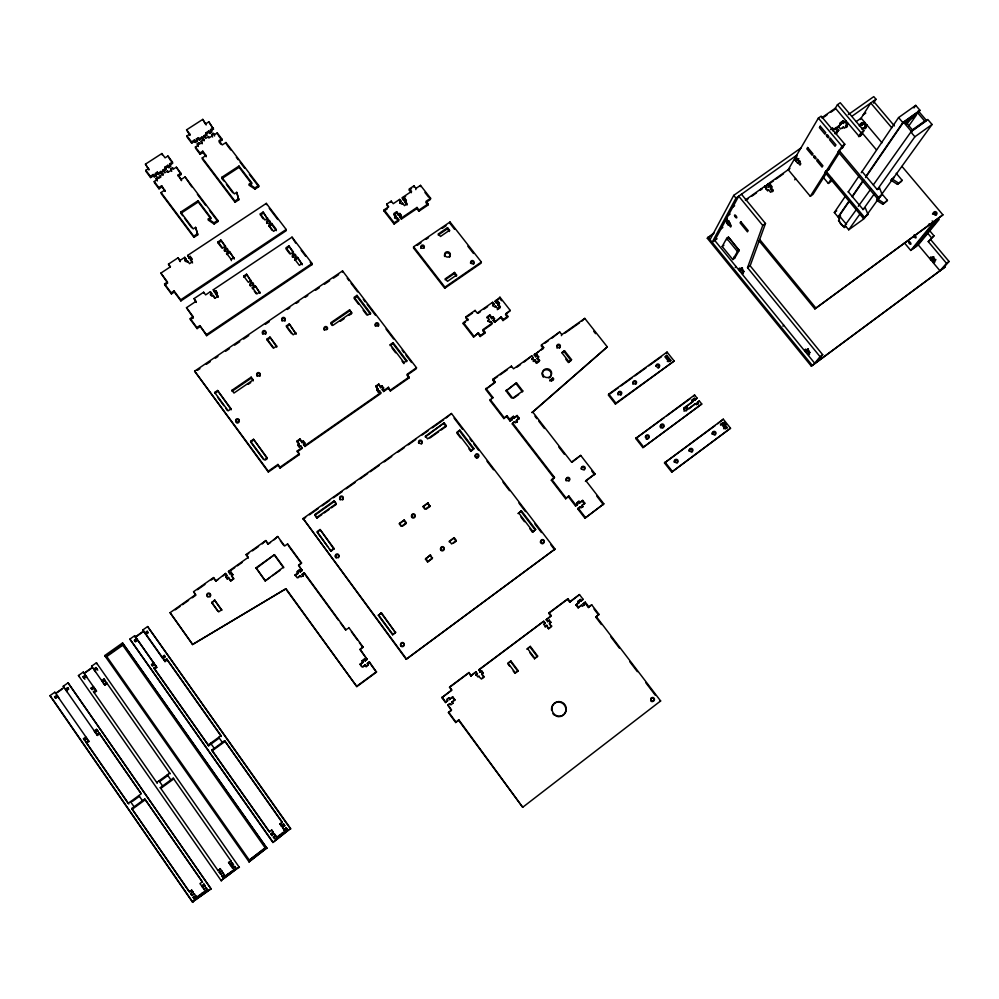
<?xml version="1.0" encoding="UTF-8"?>
<svg xmlns="http://www.w3.org/2000/svg" width="999" height="999" viewBox="0 0 999 999"><rect width="100%" height="100%" fill="white"/><g stroke="black" fill="none" stroke-linecap="round" stroke-linejoin="round"><path stroke-width="1.5" d="M199.962 326.673L197.09 328.609L196.903 327.56L199.788 325.624L206.618 335.664L312.05 264.61L312.05 263.474L292.02 237.15L213.262 289.785L214.748 292.657L215.984 291.833L215.834 290.734L214.585 291.558L214.748 292.657M321.778 514.66L316.958 518.081L314.885 514.485L334.19 500.811L336.288 503.621L316.97 517.32M334.016 549.213L320.067 529.52L317.158 531.593L331.106 551.298L334.053 548.501L320.067 529.52M342.482 272.053L342.532 270.929L194.618 371.153L268.331 472.04L277.997 465.284L277.947 464.435L268.256 471.203L268.331 472.04M331.418 507.829L336.238 504.408L334.19 500.811M349.063 315.309L351.561 313.611L349.588 309.865L330.869 322.665L332.904 325.349L351.623 312.537L349.588 309.865M351.561 313.611L351.623 312.537M370.542 313.149L370.442 314.21L356.893 296.453L356.968 295.367L354.17 297.277L367.744 315.072L370.542 313.149L356.968 295.367M398.688 214.273L399.875 213.461L398.551 215.472L398.688 214.273L396.665 211.676L393.931 213.511L395.954 216.121L394.755 216.92L396.241 218.818L397.427 218.019L398.776 219.755L398.638 220.954L394.081 224.026L384.016 211.051L384.128 209.84L388.698 206.768L386.688 204.171L391.246 201.111L393.256 203.696L399.637 199.413L400.974 201.136L399.65 203.147L400.974 201.136M386.688 204.171L387.899 207.118M391.121 202.322L391.246 201.111M348.726 628.121L345.854 629.657L304.22 572.739L302.272 574.138L303.197 576.061L302.272 574.138M376.71 390.522L377.934 389.672L375.974 385.989L378.796 384.028L380.744 387.712L382.08 385.901L380.856 386.75M394.081 224.026L394.205 222.839L384.128 209.84M394.755 216.92L394.63 218.107L395.954 216.121M398.551 215.472L396.541 212.874L396.665 211.676M377.934 389.672L375.974 385.989M380.744 387.712L378.796 384.028M397.29 219.218L397.427 218.019M399.488 200.624L399.637 199.413M378.334 391.571L378.221 392.52L379.558 390.721L378.334 391.571L376.823 389.573L378.047 388.723M401.373 219.106L401.511 217.907L416.983 207.442L416.82 208.654L401.373 219.106L400.025 217.37L401.348 215.372L399.875 213.461M403.559 200.512L404.882 198.501L403.559 200.512L402.36 197.565L411.438 191.458L409.428 188.873L413.961 185.826L415.971 188.411L415.809 189.635M402.31 204.246L402.447 203.034L401.273 203.833L399.787 201.923M400.025 217.37L401.348 215.372M379.558 390.721L380.819 393.494L304.932 446.478L303.559 444.63L304.795 442.882L303.284 440.846L302.048 442.594L303.284 440.846M383.641 391.521L383.753 390.572L388.449 387.3L388.324 388.249L383.641 391.521L382.267 389.71L383.604 387.899L382.08 385.901M407.043 204.995L405.032 202.41L406.368 200.399L404.882 198.501M405.032 202.41L406.368 200.399M382.267 389.71L383.604 387.899M411.438 191.458L411.288 192.682L409.278 190.11L409.428 188.873M390.272 344.593L390.147 345.617L392.932 343.681L393.069 342.657L390.272 344.593L404.008 362.6L403.858 363.586L402.035 361.188M413.798 187.063L413.961 185.826M342.532 270.929L416.483 367.719L407.167 374.238L409.078 377.922L390.397 390.971L388.449 387.3M420.329 186.601L420.504 185.364L415.971 188.411M413.636 246.778L413.474 247.927L444.73 288.249L481.081 263.174L481.356 262.038L450.025 221.99L413.636 246.778L444.93 287.163L444.73 288.249M420.504 185.364L430.594 198.252L426.061 201.311L428.084 203.896L427.897 205.12L418.843 211.239L419.006 210.04L416.983 207.442M430.594 198.252L430.407 199.475L425.886 202.535L427.897 205.12M361.526 666.57L360.177 664.085L363.124 661.925L362.2 660.651L364.36 659.065L365.197 660.876L364.36 659.065M393.069 342.657L406.805 360.651L406.655 361.638L392.932 343.681M366.109 666.67L365.272 664.859L366.109 666.67L368.269 665.084L367.432 663.274L369.393 661.837L376.448 672.165L356.83 686.613L286.001 588.711L192.545 644.517L286.001 588.711M365.197 660.876L367.145 659.44L360.015 649.687L363.037 646.977L348.788 627.522M360.102 664.622L363.037 662.462L362.2 660.651M447.527 227.685L438.449 233.866L438.249 235.04L447.315 228.858L447.527 227.685L449.562 230.282L449.35 231.456L447.315 228.858M416.483 367.719L416.321 368.706L407.005 375.212L409.078 377.922M367.145 659.44L360.102 649.125L363.037 646.977M367.332 663.811L369.393 661.837M450.025 221.99L449.812 223.177L454.545 229.246M381.393 612.712L378.359 615.446L381.393 612.712L395.517 632.654L392.607 634.79L379.258 616.658M140.946 793.268L99.7 733.778L97.415 735.414L96.666 734.515L98.951 732.879L141.221 793.843L128.172 803.371L85.926 742.22L88.224 740.584L89.011 741.445L86.713 743.094L85.926 742.22M454.533 272.44L445.404 278.721L445.192 279.832L454.308 273.551L454.533 272.44L456.58 275.075L456.356 276.186L454.308 273.551M400.724 526.011L399.463 523.376L404.245 519.955L406.356 522.777L401.586 526.211L399.463 523.376M202.647 882.267L144.78 798.975L131.718 808.516L189.173 891.67L191.908 890.296L189.61 892.007L131.718 808.516M399.325 524.138L404.245 519.955M425.487 436.126L425.312 437L444.218 422.852L446.316 425.599L427.584 438.886L425.487 436.126L444.218 422.852M478.109 333.841L480.182 336.513L480.457 335.489L478.384 332.804L473.538 337.038L463.199 323.676L463.436 322.64L468.019 319.443L465.959 316.77L475.099 310.414L477.172 313.074L492.669 302.285L494.043 304.046L492.582 305.944M465.959 316.77L465.709 317.832L467.769 320.492L468.019 319.443M392.607 634.79L395.666 632.067M424.5 508.928L423.276 506.281L428.022 502.872L429.945 506.468L426.386 509.015M423.089 507.055L428.022 502.872M474.837 311.476L475.099 310.414M451.461 413.499L303.097 518.531L406.168 659.29L555.032 549.063L451.461 413.499L446.166 418.007M106.406 682.479L107.118 683.553L104.858 685.164L104.133 684.09L106.406 682.479L170.167 773.85L169.668 773.089L156.718 782.542M473.538 337.038L478.384 332.804M231.056 861.038L228.783 862.736L231.056 861.038L173.227 778.184L160.277 787.649L218.119 870.703L220.404 869.005L218.119 870.703M492.382 303.359L492.669 302.285M480.182 336.513L484.752 333.316L485.027 332.28L482.954 329.608L492.095 323.214L490.709 321.441L489.522 322.265L487.999 320.317L489.185 319.48L487.112 316.82L489.86 314.91L491.933 317.57L491.645 318.619L489.572 315.959L489.86 314.91M489.185 319.48L487.724 321.366M460.551 437.899L456.805 433.004L459.84 430.132L473.876 448.514L470.829 451.373L468.956 448.926M425.462 559.103L430.419 554.932L432.355 558.478L427.584 561.95L425.462 559.103L430.419 554.932M498.251 309.091L500.062 307.817L498.002 305.17L499.475 303.271L497.952 301.323L496.478 303.221L495.104 301.461L499.937 297.215L510.302 310.489L505.444 314.722M490.422 322.49L490.709 321.441M495.279 307.068L495.566 305.994L497.639 308.654L497.34 309.715M496.478 303.221L497.952 301.323M491.645 318.619L493.106 316.745L494.63 318.693L493.156 320.579L494.542 322.352L501.211 316.845L503.284 319.505L502.984 320.554L500.911 317.894M492.095 323.214L491.808 324.263L482.679 330.644L484.752 333.316M499.937 297.215L499.637 298.301L501.523 300.711M498.002 305.17L499.475 303.271M427.584 561.95L432.555 557.779M494.542 322.352L501.211 316.845M406.168 659.29L555.032 549.063M485.901 388.361L492.894 397.452L492.607 398.389L485.614 389.323L495.129 381.83L493.031 379.121L511.413 366.109L513.511 368.818L531.805 355.869L533.216 357.667L531.668 359.503M502.984 320.554L507.529 317.382L507.829 316.321L505.756 313.661L510.302 310.489M470.829 451.373L473.876 448.514M495.129 381.83L494.83 382.792L492.744 380.082L493.031 379.121M492.894 397.452L489.835 400.349L503.871 418.569L506.955 415.684L510.477 420.254L510.152 421.153L506.63 416.595M449.463 541.108L449.238 541.845L454.208 537.674L456.343 540.509L451.598 543.956L449.463 541.108L454.208 537.674M511.101 367.095L511.413 366.109M516.471 382.804L506.031 390.934L516.471 382.804L522.789 390.959L522.452 391.908L516.133 383.766M503.871 418.569L506.955 415.684M166.733 658.865L167.233 660.014L165.01 661.6L164.498 660.464L166.733 658.865L221.041 735.626L208.267 744.942L208.629 745.791L219.043 738.199M531.805 355.869L524.15 362.038M510.152 421.153L512 419.842L511.401 417.744L513.436 416.296L514.023 418.394L513.436 416.296M536.5 363.324L536.85 362.337L534.752 359.64L534.403 360.639L536.5 363.324L539.223 361.388L537.125 358.703L538.673 356.868L537.137 354.882L535.589 356.73L534.19 354.932L543.656 347.49L541.545 344.805L559.69 331.968L561.788 334.653L561.388 335.676M281.543 826.435L283.679 824.175L281.543 826.435L279.982 823.8L282.23 822.115L224.6 740.659L214.323 748.351L210.564 743.256M512 419.842L511.401 417.744M534.752 359.64L533.216 361.476L534.403 360.639M535.589 356.73L537.137 354.882M568.394 496.753L575.574 506.068L575.998 505.294L568.818 495.954L565.621 498.776L551.323 480.207L554.095 478.184L512.262 423.901L514.435 421.678L515.359 422.864L517.382 421.416L516.471 420.217L519.243 418.244L517.12 415.497L514.36 417.482M541.545 344.805L541.183 345.816L543.281 348.501L541.008 350.1M537.125 358.703L538.673 356.868M809.727 352.435L807.479 354.37L814.722 363.274L820.054 356.668L747.527 267.695L762.749 225.449L765.484 223.489L741.458 194.243M514.435 421.678L512.262 423.901M514.023 418.394L517.12 415.497M747.527 267.695L750.149 265.809L765.484 223.489M517.382 421.416L517.057 422.315L516.471 420.217M543.281 348.501L543.656 347.49M539.223 361.388L539.585 360.402L537.487 357.704M516.146 421.128L519.243 418.244M559.69 331.968L552.047 338.124M607.292 346.89L532.092 412.55L607.292 346.89L584.777 318.381L561.788 334.653M552.759 377.922L549.825 380.706L552.759 377.922L553.608 378.996L551.523 381.181M562.287 352.959L564.497 350.674L571.528 359.64L569.305 361.925M584.777 318.381L581.93 321.141M571.528 359.64L568.394 362.562L565.771 359.203M521.366 510.714L518.231 513.523L521.366 510.714L535.676 529.458L532.517 532.255L529.845 528.746M448.876 697.739L449.587 699.5L448.876 697.739L446.74 699.337L447.689 700.624L445.517 702.547L441.883 697.627L451.823 689.897L449.637 686.95L468.993 672.514L470.904 675.961L468.993 672.514M441.883 697.627L451.585 690.384L449.637 686.95M445.517 702.547L447.689 700.624M551.323 480.207L554.482 477.36L512.587 423.002M193.169 897.452L195.891 896.053L193.169 897.452L194.256 899.025L200.886 894.192L207.342 889.222L206.244 887.649L203.946 889.372L206.244 887.649M554.095 478.184L554.482 477.36M192.407 901.997L211.064 888.798L192.407 901.997L49.95 695.666L54.795 692.232L55.707 693.269L64.111 687.324L63.237 686.263L68.069 682.854L211.064 888.798M458.616 720.329L522.702 807.279L458.853 719.879L455.694 722.514L448.414 712.624L451.323 710.439L447.927 705.044L449.862 703.583L450.811 704.869L452.959 703.271L452.01 701.985L454.92 699.799L452.734 696.852L449.825 699.025M532.517 532.255L535.676 529.458M449.587 699.5L452.734 696.852M449.862 703.583L447.689 705.506M452.959 703.271L452.01 701.985M448.414 712.624L451.56 709.977L447.927 705.044M608.791 394.081L608.329 395.017L615.409 404.058L674.15 361.014L667.045 352.085L608.791 394.081L615.896 403.121L615.409 404.058M451.773 702.459L454.92 699.799M585.402 481.418L595.029 473.876L580.706 455.407L572.24 462.1M565.621 498.776L568.818 495.954M470.904 675.961L475.986 671.852L477.447 673.801L475.911 675.262L477.447 673.801M811.325 366.171L944.992 267.07L811.325 366.171L707.304 238.249L714.248 232.605M481.905 678.683L483.828 677.247L481.655 674.313L483.191 672.864L481.58 670.716L480.057 672.165L478.883 669.692L543.756 621.253L545.204 623.176L543.593 624.7M710.027 239.673L733.716 195.392L801.198 147.802M222.877 877.597L236.126 868.293L234.765 866.308L232.48 868.019L235.04 866.745M480.057 672.165L481.58 670.716M797.077 154.982L735.963 198.127L712.137 242.27L717.095 238.749M231.356 872.851L239.123 867.007L221.054 880.544L231.244 872.976L230.657 871.752M727.222 219.405L725.449 220.667L714.747 240.422L739.447 270.779L742.494 268.169L739.447 270.779M478.771 676.473L481.231 678.895L484.115 676.735L481.93 673.801L483.191 672.864M729.969 223.651L728.196 224.912L726.61 222.964L728.671 221.179M728.196 224.912L730.257 223.127M455.694 722.514L458.853 719.879M578.521 502.01L578.958 501.223L579.457 503.221L578.521 502.01L576.485 503.496L577.422 504.707L575.574 506.068M577.422 504.707L576.923 502.722L578.958 501.223M722.177 246.491L726.71 238.324L728.471 237.075L739.248 250.274L734.565 258.316L732.816 259.565L722.177 246.491L723.913 245.242M726.96 239.797L728.471 237.075M595.029 473.876L585.839 480.594L603.846 503.846L584.927 518.206L577.734 508.866L580.007 506.73L580.943 507.942L582.979 506.456L582.042 505.244L584.827 503.196L582.667 500.399L579.882 502.435M729.195 237.949L738.998 250.699M579.457 503.221L582.667 500.399M580.007 506.73L577.734 508.866M666.483 353.084L667.045 352.085M582.042 505.244L582.542 507.23L582.979 506.456M666.82 355.332L666.258 356.318L670.242 361.313L670.804 360.327L666.82 355.332L664.872 356.743L668.843 361.738L670.804 360.327M760.838 189.048L760.114 190.322L762.337 188.749M584.827 503.196L584.378 503.983L582.217 501.186M764.572 187.175L765.296 185.889L766.757 187.675L766.033 188.948M769.854 186.239L773.263 190.397L772.514 191.683L770.316 189.011L772.215 186.913L770.591 184.965L768.706 187.063L767.232 185.29L767.969 184.003L789.972 168.444M667.357 361.563L667.919 360.577M768.706 187.063L770.591 184.965M767.644 190.909L768.381 189.623L770.579 192.295L773.263 190.397M732.816 259.565L737.487 251.536L739.248 250.274M796.44 157.405L794.655 158.666L788.211 169.693L810.301 196.303L812.961 194.405L826.835 172.527M842.344 148.089L844.792 144.231L821.178 116.134L818.368 118.107L795.441 157.33L798.913 160.514L800.811 163.786L800.012 165.122L797.776 162.437L799.575 161.164M584.927 518.206L603.846 503.846M800.124 161.114L797.439 163.012L795.803 161.039L798.825 158.566M735.252 267.545L735.913 266.433M697.464 402.16L698.401 403.334L697.789 404.258L696.852 403.084L699.25 400.861L701.76 404.021L642.894 447.602L635.726 438.461L694.58 394.992L697.09 398.151L694.705 400.387L693.768 399.213L694.38 398.276L695.316 399.45L694.705 400.387M834.277 110.002L837.449 104.708L840.246 102.747L863.848 130.707L860.476 135.926M739.897 270.042L738.973 268.906L739.46 268.094L740.384 269.218L741.058 268.107L743.194 270.729L742.944 273.788L742.02 272.652L743.756 271.416M794.779 179.832L795.554 178.546M805.306 351.71L808.428 349.126L805.306 351.71L741.57 273.401L742.02 272.652M831.742 129.608L832.629 128.159L833.641 129.37L832.754 130.819L836.438 127.397L838.785 130.195L835.102 133.616L838.785 130.195M509.515 666.071L507.692 663.636L510.889 660.951L518.194 670.704L515.934 672.664M843.056 120.804L842.157 122.265L843.168 123.476L844.068 122.015L843.056 120.804L839.984 122.977L840.996 124.176L837.312 127.61M642.894 447.602L701.76 404.021M821.665 117.82L835.376 108.179L845.928 120.704L843.168 123.476M842.457 128.421L843.356 126.973L844.367 128.184L847.439 126.011L846.415 124.8L848.276 123.489L858.878 136.064L862.587 133.429L876.435 149.838M847.439 126.011L846.528 127.46L845.516 126.261L846.415 124.8M848.276 123.489L845.516 126.261M274.238 833.603L271.978 835.289L274.238 833.603L275.687 835.676L273.426 837.362L274.525 838.91L287.325 829.32L286.238 827.771L284.078 830.019L286.238 827.771M290.559 828.471L272.902 842.457L290.559 828.471L147.615 626.56L142.882 629.907L145.542 634.09L147.777 632.504L147.203 631.268L144.967 632.854L145.542 634.09M848.201 191.671L863.011 209.39L865.284 207.755L867.956 214.435L863.386 218.344L824.962 172.328L829.47 168.381M842.669 147.565L838.036 151.623L877.522 198.701L882.229 194.668L879.482 187.824L877.147 189.51L861.925 171.378M810.301 196.303L841.982 146.216L844.792 144.231M860.276 119.493L870.728 102.997L891.782 127.81M828.471 169.955L839.897 151.948M873.563 103.109L876.011 99.263L873.763 96.628L848.301 114.585M543.756 621.253L478.596 670.217M550.874 622.265L549.637 623.176L551.436 626.66L549.25 623.776L550.874 622.265L549.263 620.142L547.652 621.665L546.191 619.742L550.911 616.221L548.726 613.349L549.125 612.737L567.932 598.701L570.117 601.56L569.692 602.197L567.519 599.325L567.932 598.701M861.25 123.926L862.125 122.565L863.086 123.689L862.212 125.062L861.25 123.926L859.352 125.275M860.301 126.411L861.175 125.05L860.214 123.913L862.125 122.565M856.18 121.628L861.138 118.119L864.809 122.465L862.212 125.062M530.344 646.39L527.135 649.088L530.344 646.39L537.649 656.093L534.415 658.778L537.649 656.093M546.191 619.742L551.298 615.609L549.125 612.737M822.789 176.798L828.333 183.441L831.692 178.234M858.541 136.588L861.051 132.692L863.848 130.707M865.209 126.224L864.335 127.572L865.296 128.709L866.17 127.348L865.209 126.224L866.945 124.987L881.992 142.795M866.071 126.349L866.945 124.987M693.356 400.886L685.626 407.018L692.744 401.81L693.356 400.886L692.419 399.712L694.38 398.276M693.98 395.929L694.58 394.992M547.652 621.665L549.263 620.142M692.744 401.81L691.82 400.636L692.419 399.712M546.803 625.299L545.192 626.81L546.803 625.299L548.601 628.783L546.416 625.898M698.401 403.334L696.44 404.77L695.504 403.596L688.96 408.853M698.638 401.785L699.25 400.861M664.485 462.937L723.301 419.18L730.531 428.246L671.703 472.115L664.485 462.937L715.222 425.549M840.446 215.309L838.061 217.008L834.327 212.512L845.616 195.841M848.213 191.983L859.502 175.312M861.238 172.74L898.576 117.57L915.746 105.37L919.992 110.327L918.218 112.887M838.061 217.008L849.437 200.424M852.06 196.591L863.436 179.995M866.058 176.174L902.809 122.565L919.992 110.327M580.819 601.373L580.307 599.5L580.819 601.373L583.129 599.35L579.482 594.567L569.692 602.197M839.123 216.059L849.687 200.662M852.322 196.815L863.773 180.132M865.534 177.572L903.383 122.402L918.768 111.438M913.985 107.929L915.746 105.37M906.742 124.488L910.014 119.743M910.564 118.956L911.65 117.395M577.41 606.93L575.948 605.019L578.758 602.921L577.809 601.673L580.307 599.5M908.728 126.074L916.158 115.372L905.094 123.252M923.576 122.627L924.687 121.066L917.806 112.999L905.631 122.477M575.948 605.019L579.195 602.285L578.246 601.048M578.758 602.921L579.195 602.285M671.703 472.115L730.531 428.246M856.73 209.103L844.954 225.299L848.713 229.807L864.16 218.656L932.055 124.475L927.796 119.493L910.626 131.756L914.884 136.763L877.322 189.573M858.266 206.343L871.016 188.774M873.351 184.852L911.188 131.593L926.585 120.592M581.393 605.157L578.134 607.879L581.393 605.157L582.267 606.306L584.328 604.77L583.379 603.521L585.252 602.122L588.898 606.905L588.436 607.529L584.802 602.747L585.252 602.122M848.713 229.807L860.339 213.461M863.024 209.69L874.649 193.344M584.328 604.77L583.878 605.394L583.379 603.521M878.508 189.186L879.482 187.824M782.941 326.173L783.678 325.137M863.386 218.344L867.956 214.435M882.229 194.668L878.496 197.352L876.548 200.262L882.841 204.296L887.424 200.374L881.493 193.319M890.971 180.22L894.28 177.173L890.971 180.22L897.439 184.353L901.148 181.668L902.147 180.307L896.215 173.277M723.301 419.18L717.707 423.726M723.114 422.477L720.516 424.812L723.114 422.477L727.172 427.56L726.51 428.446L722.464 423.376M882.841 204.296L887.424 200.374M897.439 184.353L902.147 180.307M601.41 624.537L595.741 617.095L599.013 614.385L591.708 604.807L588.436 607.529M723.613 428.721L724.275 427.834M758.978 240.709L814.859 308.903L942.919 214.86L901.972 166.421M595.741 617.095L599.013 614.385M805.818 351.036L804.882 349.887L805.456 349.151L806.393 350.312L807.18 349.3L809.352 351.985L808.566 352.984L809.515 354.133L808.94 354.87L807.991 353.708M817.319 361.351L822.689 354.732L750.149 265.809M928.433 224.787L929.157 223.901M910.751 250.437L931.455 225.05L939.235 219.368L918.293 244.917L910.751 250.437L904.457 242.919M913.261 248.601L934.053 223.152L932.179 220.941M915.783 246.765L936.637 221.254M942.919 214.86L814.859 308.903M935.239 260.289L935.888 259.54L932.729 262.138L939.984 270.779L946.515 263.336L928.233 241.583L933.99 235.839L929.107 230.045M928.233 241.583L933.99 235.839M930.556 259.553L933.715 256.955L930.556 259.553L917.569 244.068M942.482 268.918L949.05 261.476L930.756 239.723M726.723 219.056L725.786 220.242L727.484 219.168M796.727 157.155L794.992 158.142L796.777 156.381M660.052 701.423L660.626 700.948L596.216 616.495M522.702 807.279L660.626 700.948M510.889 660.951L508.016 663.099L515.322 672.864L518.194 670.704M194.256 899.025L202.972 893.131M205.344 891.358L207.705 889.572M226.711 875.336L223.189 877.984L221.778 876.023L224.375 874.712L221.778 876.023M229.071 873.576L234.94 869.18M276.973 837.699L282.767 833.353M285.09 831.618L287.412 829.882L286.313 828.346M265.235 847.764L249.288 860.114L265.334 848.089L122.265 644.505L106.256 655.831L106.718 656.58L122.69 645.279L122.265 644.505M266.808 848.001L249.051 861.812L266.808 848.001L122.552 642.956L104.708 655.594L105.282 656.518M588.898 606.905L591.708 604.807M471.166 675.449L475.986 671.852M570.117 601.56L579.482 594.567M545.204 623.176L543.98 624.1L545.579 626.223M205.17 885.926L202.497 887.274L205.17 885.926L204.096 884.352L201.798 886.076L199.95 883.615L202.26 881.892L144.78 798.975M272.115 835.838L271.029 834.29L273.139 832.055L271.691 829.994L269.43 831.68L211.825 749.999L214.123 748.313M280.095 824.375L282.33 822.701L224.6 740.659M577.809 601.673L579.87 600.137M479.045 675.961L477.797 676.897L476.186 674.737M581.256 600.749L583.129 599.35M190.622 893.768L192.932 892.045L190.622 893.768L191.708 895.341L194.443 893.955L191.708 895.341M204.096 884.352L201.798 886.076M219.243 872.377L221.84 871.078L219.243 872.377L220.654 874.337L222.927 872.639L220.654 874.337M232.218 862.661L230.232 864.809L232.218 862.661L233.304 864.222L231.306 866.37L233.591 864.659M271.029 834.29L273.139 832.055M284.078 830.019L282.53 827.397L284.777 825.723L283.679 824.175M549 628.196L551.835 626.073M548.601 628.783L550.486 627.372M582.929 604.145L584.802 602.747M275.687 835.676L273.426 837.362M449.413 687.449L468.731 673.026M548.726 613.349L567.519 599.325M356.905 686.113L376.561 671.64M807.479 354.37L810.077 352.46M820.054 356.668L822.689 354.732M946.515 263.336L949.05 261.476M727.172 427.56L725.212 429.008L721.166 423.926M362.113 661.188L364.26 659.615M575.998 505.294L577.859 503.933M365.284 660.339L367.245 658.903M365.272 664.859L362.325 667.02L360.177 664.085M363.224 666.832L365.184 665.396M366.208 666.133L368.369 664.547L367.432 663.274M806.393 350.312L808.129 349.026M695.316 399.45L697.09 398.151M695.504 403.596L688.373 408.816L686.213 406.094M132.368 801.435L139.46 796.253M159.615 781.555L167.82 775.561M635.726 438.461L664.235 417.657M666.708 415.846L690.259 398.651M132.355 809.153L145.367 799.65M269.58 832.242L212.175 750.836L224.9 741.533M691.82 400.636L693.768 399.213M453.733 542.957L456.106 541.233L453.983 538.399M580.706 455.407L571.515 462.087L532.442 411.625M615.896 403.121L674.15 361.014M879.757 197.327L877.484 198.963L883.79 202.997M609.59 394.106L618.431 387.724M620.966 385.901L632.342 377.697M634.877 375.874L646.253 367.669M648.776 365.846L661.425 356.73M834.327 212.512L836.7 210.814M430.132 505.681L425.387 509.09L423.276 506.281M402.622 526.098L406.206 523.526L404.096 520.704M298.177 577.759L300.112 575.686L297.178 577.784L295.067 574.912L298.014 572.814L297.103 571.565L299.25 570.029L300.187 571.952L302.135 570.554L298.626 565.084L301.561 562.986L287.6 543.918L284.665 546.003L277.71 536.5L267.994 544.155L270.442 542.42M302.285 574.825L304.22 572.739M914.884 136.763L932.055 124.475M303.184 575.387L301.024 576.935L300.112 575.686M83.466 738.686L85.764 737.037L86.563 737.911L84.278 739.56L83.466 738.686L85.327 741.071L84.278 739.56M96.503 729.345L94.218 730.981L94.98 731.892L97.265 730.257L98.302 731.768L96.503 729.345L97.265 730.257M740.384 269.218L742.12 267.982M84.528 740.197L86.813 738.548L87.612 739.435M97.415 735.414L95.267 732.504L97.552 730.856M741.57 273.401L744.18 271.528M153.784 662.899L154.333 664.023L152.098 665.621L151.536 664.497L153.784 662.899L137.75 640.172L135.514 641.77L134.465 640.297L136.713 638.698L134.628 635.751L129.882 639.11L272.902 842.457M164.286 655.406L164.798 656.568L162.562 658.154L162.05 657.005L164.286 655.406L165.335 656.892L163.099 658.491L165.01 661.6M553.608 378.996L551.048 380.819L550.212 379.732M828.333 183.441L830.968 181.556M208.629 745.791L154.533 669.08L156.768 667.482L156.231 666.37L154.833 664.385L152.585 665.983L151.536 664.497M154.533 669.08L153.983 667.969L156.231 666.37M924.687 121.066L912.362 129.87L905.481 121.791L917.806 112.999M511.088 418.656L513.111 417.207M299.25 570.029L297.128 572.24L298.039 573.488L295.105 575.586L295.067 574.912M510.477 420.254L512.325 418.931M300.162 571.266L302.123 569.867M331.144 550.574L334.053 548.501M91.046 688.174L93.319 686.55L94.081 687.612L91.821 689.223L91.046 688.174L92.083 689.672L94.368 688.049L95.13 689.098M103.971 678.995L101.698 680.606L102.422 681.68L104.695 680.069L103.971 678.995L105.732 681.568M211.838 602.834L214.673 600.074L211.838 602.834L217.919 611.313M103.471 683.166L102.735 682.105L105.007 680.481M459.84 430.132L457.043 432.117L471.078 450.512M320.042 530.269L317.145 532.33L327.622 546.553M93.481 691.67L95.754 690.047L96.516 691.096L94.243 692.707L93.481 691.67L157.268 783.266M824.962 172.328L828.608 169.743M522.789 390.959L512.662 398.164L506.343 389.985M513.611 398.201L518.656 394.605M214.673 600.074L221.628 609.765L218.644 611.9L211.676 602.197M265.147 580.943L283.554 567.095L274.488 554.67L256.006 567.794L265.147 580.943L270.067 577.434M272.527 575.686L279.907 570.417M768.381 189.623L767.22 190.447L765.609 188.486L766.757 187.675M175.187 609.865L180.045 606.418M182.48 604.695L188.561 600.387M192.208 597.814L195.854 595.229M195.167 594.268L193.581 591.683L213.524 577.572L215.759 581.131L218.232 579.383M223.189 575.874L225.537 573.438L215.759 581.131M230.02 573.938L231.181 572.34L230.02 573.938L228.646 572.015L234.802 567.644M237.275 565.909L242.208 562.412M274.101 539.822L277.71 536.5M303.109 519.293L305.644 517.494M309.44 514.81L318.306 508.528M322.103 505.844L329.695 500.462M333.491 497.777L342.357 491.496M346.154 488.811L355.02 482.542M360.077 478.958L367.682 473.576M370.204 471.778L379.071 465.509M384.14 461.925L391.733 456.543M398.064 452.06L404.395 447.577M408.191 444.892L415.784 439.51M422.115 435.027L428.446 430.544M432.242 427.859L443.631 419.792M859.44 126.274L861.175 125.05M863.086 123.689L864.809 122.465M54.583 696.865L56.881 695.242L57.767 696.266L55.482 697.889L54.583 696.865L55.619 698.376L57.917 696.74L58.804 697.764M67.595 687.649L65.31 689.273L66.171 690.309L68.456 688.698L67.595 687.649L68.644 689.148L66.346 690.771L94.98 731.892M83.054 676.698L85.34 675.087L86.126 676.186L83.854 677.784L83.054 676.698L84.89 679.283M95.979 667.557L93.706 669.155L94.468 670.267L96.728 668.668L95.979 667.557L97.765 670.154M533.216 357.667L532.03 358.504L533.566 360.477M227.297 579.058L228.446 577.472L227.297 579.058L225.774 576.947L226.923 575.362L225.537 573.438M225.774 576.947L226.923 575.362M136.713 638.698L137.313 639.909L135.077 641.495L134.465 640.297M84.103 678.196L86.376 676.585L87.163 677.672M95.504 671.753L94.743 670.654L97.015 669.043M162.562 658.154L146.591 635.551L146.016 634.328L148.252 632.742L147.203 631.268M726.61 222.964L729.27 221.079M334.153 501.598L314.872 515.259L316.958 518.081M228.584 578.146L230.657 581.031L233.629 578.921L231.556 576.048L232.705 574.45L231.181 572.34M707.304 238.249L713.623 233.766M861.638 128.883L863.373 127.66L864.26 128.709L866.17 127.348M721.091 228.696L722.851 227.447M324.188 512.962L329.008 509.54M429.895 437.999L438.623 431.805M441.108 430.032L446.103 426.498L444.006 423.751M536.85 362.337L539.585 360.402M230.657 581.031L233.504 578.246L231.418 575.362M859.19 136.626L861.662 134.865M256.094 568.493L274.488 554.67M564.497 350.674L561.775 352.61L568.806 361.576M830.569 129.608L832.629 128.159M840.109 123.714L842.157 122.265M851.822 116.346L876.011 99.263M833.641 129.37L836.438 127.397M840.996 124.176L838.211 126.149L840.559 128.946L843.356 126.973M844.068 122.015L845.928 120.704M794.242 160.265L796.028 159.003M795.803 161.039L798.488 159.141M732.829 207.043L734.627 205.769M863.173 114.91L865.783 113.062M745.316 200.025L765.296 185.889M745.803 200.437L748.189 198.751M751.772 196.229L756.53 192.857M767.232 185.29L773.488 180.869M775.986 179.096L783.478 173.801M248.364 558.041L246.191 554.47L265.846 540.571L267.919 543.431M492.744 380.082L497.639 376.623M500.087 374.887L507.43 369.692M544.805 343.256L548.426 340.696M197.515 589.697L204.97 584.415M211.201 580.007L213.686 578.246M246.291 555.182L248.739 553.446M252.422 550.849L258.554 546.503M262.238 543.906L265.846 540.571M728.321 215.359L730.107 214.098M221.441 881.018L78.446 675.511L83.254 672.102L84.053 673.201L92.395 667.295L91.621 666.183L96.416 662.787L239.435 867.532M137.313 639.909L135.24 636.975L143.469 631.143M57.093 692.669L61.901 689.273M84.216 673.476L92.57 667.557M135.702 637.025L143.269 631.668M192.545 644.517L170.092 612.687L195.667 594.58L193.581 591.683M228.646 572.015L228.509 571.328L248.264 557.342L246.191 554.47M485.614 389.323L493.681 383.604M516.845 367.207L520.504 364.623M534.19 354.932L538.736 351.71M565.022 333.104L579.52 322.852M823.288 117.532L827.022 114.91M830.756 112.288L833.241 110.539M277.997 465.284L280.057 468.081L299.325 454.62L297.24 450.974L302.048 447.614L300.674 445.766L299.425 446.628L297.914 444.592L299.163 443.731L297.103 440.946L299.975 438.936L302.035 441.72M304.932 446.478L304.932 445.604L380.931 392.545M297.265 451.835L302.06 448.489L302.048 447.614M491.933 317.57L493.106 316.745M280.057 468.081L280.007 467.232L299.3 453.758L297.24 450.974M390.522 390.022L409.24 376.948M493.156 320.579L494.343 319.742L492.819 317.794M480.457 335.489L485.027 332.28M503.284 319.505L507.829 316.321M467.994 316.246L472.564 313.062M404.008 362.6L406.805 360.651M265.347 460.027L267.282 458.691L253.521 439.273L250.624 441.283L250.724 442.157L263.474 459.465M463.199 323.676L465.484 322.09M478.096 313.299L480.482 311.651M484.053 309.153L487.624 306.668M495.104 301.461L498.501 299.088M494.043 304.046L492.869 304.87L494.38 306.818L495.566 305.994M299.438 447.502L297.927 445.467L299.176 444.605L297.115 441.833L300 439.822L299.975 438.936M375.874 386.95L378.683 384.99M497.639 308.654L500.362 306.755L498.289 304.096M303.559 444.63L304.795 442.882M486.838 317.869L489.572 315.959M250.724 442.157L253.621 440.147M456.58 275.075L447.452 281.356L445.404 278.721M444.93 287.163L481.356 262.038M231.081 408.828L228.184 410.814L214.66 392.47L217.57 390.484L231.081 408.828L231.206 409.752L217.57 390.484M231.943 390.297L251.174 377.147L253.209 379.882L233.966 393.044L231.943 390.297L232.068 391.258L251.273 378.122L251.174 377.147M349.525 310.939L330.844 323.713L332.192 325.499M248.177 384.353L250.737 382.605M340.347 321.278L344.081 318.718M417.232 245.367L420.991 242.807M425.999 239.398L428.509 237.687M442.295 228.296L446.053 225.737M276.673 346.066L273.813 348.014L267.07 338.998L269.93 337.063L276.673 346.066L276.723 347.09L269.93 337.063M296.016 332.879L293.169 334.815L286.426 325.836L289.26 323.913L296.029 333.916L289.26 323.913M449.562 230.282L440.484 236.476L438.449 233.866M217.707 391.446L214.822 393.419L214.66 392.47M356.893 296.453L354.108 298.364L358.616 304.283M273.039 347.902L267.145 340.022L269.992 338.087M289.298 324.962L286.463 326.885L286.426 325.836M419.006 210.04L428.084 203.896M197.365 370.404L199.937 368.668M206.356 364.31L210.215 361.7M215.347 358.216L217.919 356.481M225.624 351.261L229.47 348.639M234.615 345.167L239.748 341.683M243.594 339.073L248.739 335.589M265.434 324.275L269.28 321.666M287.262 309.478L289.835 307.729M296.253 303.384L298.826 301.648M305.244 297.29L307.804 295.554M315.509 290.322L319.368 287.712M324.5 284.24L329.645 280.756M333.491 278.147L338.636 274.663M206.618 335.664L206.456 334.628L312.05 263.474M396.541 212.874L393.806 214.723L395.816 217.307M394.205 222.839L398.776 219.755M255.269 286.825L252.447 288.736L252.347 287.625L255.182 285.726L259.94 293.044L255.182 285.726M297.502 258.466L294.705 260.339L294.68 259.203L297.49 257.317L302.185 264.61L297.49 257.317M409.278 190.11L411.538 188.586M259.865 291.945L257.03 293.856L252.347 287.625M302.173 263.474L299.363 265.359L294.68 259.203M384.016 211.051L387.437 208.741M402.222 198.789L405.619 196.503M215.834 290.734L217.295 292.695L216.059 293.519L218.044 296.191L215.185 298.114L213.199 295.429L211.95 296.266L210.489 294.305L211.726 293.469L210.402 291.696L205.632 294.88L203.646 292.207L194.081 298.589L196.254 302.36L194.081 298.589M246.628 275.324L243.793 277.21L243.694 276.099L246.528 274.201L251.286 281.518L246.528 274.201M288.811 245.904L286.014 247.777L290.672 253.921L293.481 252.048L288.811 245.904L293.506 253.197M218.044 296.191L218.194 297.29L216.196 294.618L217.445 293.793L215.984 291.833M288.848 247.065L286.051 248.938L289.772 253.846M197.09 328.609L190.434 319.63L190.247 318.569L193.132 316.633L186.488 307.68L196.079 301.273M190.434 319.63L193.319 317.707L193.132 316.633M251.186 280.394L248.351 282.305L243.694 276.099M286.189 229.483L286.226 230.669L180.881 300.924L180.682 299.837L286.189 229.483L266.321 203.384L187.637 255.419L189.136 258.341L190.372 257.517L190.185 256.368L188.948 257.193L189.136 258.341M229.558 252.61L226.723 254.495L226.598 253.334L229.433 251.448L234.191 258.766L229.433 251.448M268.893 225.225L271.691 223.364L276.336 229.47L273.539 231.343L268.893 225.225L271.74 230.082M268.956 226.423L271.753 224.563L271.691 223.364M174.063 290.909L174.276 292.008L171.403 293.918L171.179 292.819L174.063 290.909L180.682 299.837M231.356 260.652L231.231 259.503L234.066 257.617M186.089 259.078L186.289 260.227L185.052 261.051L184.852 259.902L186.089 259.078L184.778 257.317L180.007 260.464L180.22 261.613L178.034 257.817L168.481 264.123L170.017 267.033M190.185 256.368L191.633 258.316L190.397 259.128L192.37 261.788L189.523 263.674L187.537 261.026L186.301 261.85L184.852 259.902M221.84 247.989L218.157 243.069L218.007 241.908L220.841 240.022L225.462 246.179L225.599 247.34L220.841 240.022M263.174 213.249L260.377 215.11L260.289 213.898L263.099 212.05L267.794 219.33L263.099 212.05M192.557 262.924L190.584 260.277L191.82 259.465L191.633 258.316M218.157 243.069L220.979 241.196M171.403 293.918L164.823 285.027L164.585 283.916L167.47 282.005L160.876 273.114L170.454 266.783L168.481 264.123M164.823 285.027L166.733 283.753M225.462 246.179L222.627 248.052L218.007 241.908M267.72 218.132L264.922 219.992L260.289 213.898M197.54 233.666L197.715 234.852L193.931 237.35L193.744 236.176L197.54 233.666L195.629 227.347L193.257 228.896L180.682 212.125L198.064 200.737L210.652 217.457L210.801 218.656L208.454 220.205L214.136 224.026L217.894 221.541L217.757 220.342L185.065 176.935L181.294 179.383L181.506 180.644L178.047 175.075L180.881 173.239L176.336 167.195L173.514 169.031L172.54 167.745L170.654 168.956L171.716 171.353M214.136 224.026L213.986 222.827L217.757 220.342M202.76 151.186L202.922 152.472L200.125 154.296L199.95 152.997L202.76 151.186L206.006 155.469L202.26 157.904L202.435 159.178L235.052 202.273L238.786 199.812L236.738 192.332L234.403 193.868L221.828 177.273L238.998 166.046L251.573 182.58L251.673 183.828L249.338 185.352L255.007 189.136L258.729 186.688L258.641 185.439L225.949 142.52L222.228 144.93L218.981 140.659L221.778 138.849L217.233 132.879L214.435 134.69L214.585 136.001M249.338 185.352L249.25 184.103L251.573 182.58M235.052 202.273L234.94 201.049L238.674 198.576M255.007 189.136L254.92 187.887L258.641 185.439M208.454 220.205L208.292 219.006L210.652 217.457M182.68 215.734L180.894 213.336L198.239 201.973L198.064 200.737M223.764 180.894L221.965 178.534L239.111 167.32L238.998 166.046M161.863 186.988L159.028 188.836L158.791 187.587L161.626 185.739L165.097 191.321L161.626 185.739M178.259 176.336L181.081 174.5L180.881 173.239M193.931 237.35L161.314 193.781L161.089 192.532L164.872 190.072M202.023 137L202.185 138.312L199.4 140.122L199.226 138.811L202.023 137L203.971 139.56L201.174 141.371L202.01 142.482L199.962 143.806L199.113 142.695L197.24 143.906L198.389 146.491M200.125 154.296L195.592 148.302L195.417 147.003L198.214 145.192L197.24 143.906M153.197 174.5L153.446 175.762L150.612 177.597L150.362 176.336L153.197 174.5L154.233 176.811L156.306 175.836L155.22 173.439L157.305 172.103L158.379 174.488L161.201 172.652L160.976 171.391L158.142 173.214M172.44 162.038L172.665 163.312L169.842 165.147L169.618 163.861L172.44 162.038L167.919 156.019L165.085 157.842L161.863 153.546L145.442 164.148L148.926 169.73L145.442 164.148M164.76 167.27L165.597 168.394L162.762 170.217L162.999 171.491L165.822 169.668L164.76 167.27L167.869 165.26L168.931 167.657L170.804 166.433L169.618 163.861M157.305 172.103L157.542 173.364L155.457 174.713L156.306 175.836M164.985 168.544L168.082 166.533L167.869 165.26M168.706 166.371L170.592 165.16M156.356 179.645L156.119 178.384L158.004 177.16L158.841 178.284L160.926 176.935L160.09 175.812L162.912 173.976L160.976 171.391M170.654 168.956L171.491 170.08L168.381 172.103L167.545 170.979L164.71 172.815L162.762 170.217M159.028 188.836L154.495 182.78L154.246 181.518L157.08 179.683L156.119 178.384M221.778 138.849L221.915 140.16L219.131 141.97L220.742 144.106M191.708 143.182L191.533 141.87L194.33 140.06L194.505 141.371L191.708 143.182L187.188 137.213L187 135.901L189.798 134.091L186.576 129.833L202.785 119.38L206.181 124.962M206.019 123.626L208.816 121.828L213.486 129.096L210.702 130.906L211.676 132.18L209.815 133.379L208.816 130.956L205.744 132.942L206.756 135.365L203.958 137.163L203.796 135.852L208.978 132.268M150.612 177.597L146.091 171.553L145.829 170.292L148.676 168.456M210.702 130.906L210.552 129.583L213.336 127.772M194.505 141.371L195.292 142.407L197.34 141.446L196.328 139.023L198.389 137.7L199.226 138.811M196.503 140.335L198.551 139.011L198.389 137.7M209.815 133.379L209.665 132.055L211.526 130.857L210.552 129.583M214.435 134.69L213.474 133.416L211.601 134.615L212.45 135.727L209.378 137.712L208.529 136.601L205.744 138.411L203.796 135.852M153.983 175.549L156.056 174.563M195.292 142.407L195.117 141.109L197.165 140.135L196.328 139.023M200.225 896.153L199.563 895.079M228.796 874.737L228.072 873.7M279.658 835.064L280.382 836.101M891.957 178.846L898.438 182.979M249.25 184.103L254.92 187.887M208.292 219.006L213.986 222.827M49.95 695.666L51.086 696.927M918.243 110.827L926.123 120.067M903.059 121.641L911.925 132.068M898.576 117.57L902.809 122.565M873.376 101.124L894.417 125.924M95.267 732.504L96.029 733.403M933.628 212.725L935.501 214.947M837.449 104.708L861.051 132.692M927.534 233.054L931.443 237.7M835.551 128.846L837.899 131.643M835.988 132.168L837.012 133.379M818.368 118.107L841.982 146.216M931.193 258.803L930.256 257.68L930.956 256.855L931.905 257.979L932.866 256.855L935.039 259.453L934.077 260.577L935.027 261.701L934.315 262.512L933.378 261.401M838.935 150.212L878.496 197.352M825.811 170.979L864.297 217.07M98.951 732.879L99.7 733.778M794.655 158.666L796.141 160.464M839.085 215.522L846.54 224.488M838.461 220.617L844.317 227.647M767.969 184.003L769.442 185.777M66.346 690.771L67.208 691.808M762.749 225.449L738.711 196.191L726.098 219.455L729.432 222.652L731.318 225.836L730.656 227.048L728.483 224.388M733.716 195.392L735.963 198.127M759.702 239.498L815.671 307.804M725.449 220.667L726.885 222.44M726.71 238.324L737.487 251.536M734.09 257.03L734.802 257.904M707.916 237.088L812.112 365.197M724.462 422.34L726.261 424.612M593.718 331.293L595.591 333.666M665.059 462.1L672.277 471.291M636.251 437.587L643.418 446.74M564.098 351.673L571.116 360.627M467.819 246.204L473.501 253.484M424.912 192.457L428.571 197.14M497.664 302.397L499.175 304.345M495.392 300.387L496.778 302.148M506.143 315.609L507.529 317.382M536.775 355.881L538.311 357.854M534.54 353.933L535.951 355.731M552.372 378.883L553.221 379.97M416.82 208.654L418.843 211.239M404.745 199.725L406.218 201.611M402.36 197.565L403.708 199.288M405.182 201.186L407.192 203.784L404.47 205.619L402.447 203.034M493.444 319.53L494.83 321.303M399.737 214.673L401.211 216.571M400.162 216.171L401.511 217.907M591.72 471.016L594.58 474.7M463.436 322.64L473.801 336.014M534.94 416.233L536.85 418.693M538.748 421.141L544.455 428.521M558.728 446.953L564.435 454.333M596.74 496.078L603.371 504.632M506.943 392.108L511.438 397.939M516.795 416.408L518.906 419.143M578.159 508.091L585.377 517.445M490.122 399.413L504.17 417.657M551.71 479.383L566.033 497.989M347.215 278.246L349.113 280.719M350.999 283.204L357.63 291.883M363.311 299.313L365.197 301.785M367.095 304.27L375.612 315.422M386.026 329.058L393.606 338.973M402.122 350.125L404.008 352.597M405.906 355.082L411.588 362.512M454.058 418.106L462.512 429.183M470.029 439.023L471.915 441.483M473.788 443.956L478.496 450.099M486.95 461.176L493.531 469.792M502.934 482.092L509.515 490.709M518.906 503.021L525.486 511.625M534.89 523.938L541.47 532.554M550.874 544.855L554.632 549.775M459.602 431.019L473.613 449.375M521.028 511.476L535.314 530.207M593.98 609.015L598.538 614.997M518.568 512.749L532.879 531.518M363.137 310.202L366.745 314.947M391.97 348.014L395.629 352.797M520.904 517.032L524.475 521.715M610.876 636.937L619.38 648.101M629.782 661.738L637.35 671.665M645.866 682.829L655.319 695.229M227.01 145.042L230.744 149.937M236.338 157.293L238.212 159.74M240.072 162.188L244.743 168.319M249.4 174.438L258.729 186.688M576.386 604.395L578.571 607.267M213.486 129.096L208.816 121.828M218.282 135.389L221.915 140.16M239.111 167.32L251.673 183.828M205.382 123.901L202.785 119.38M269.231 208.329L277.722 219.493M295.679 243.107L292.02 237.15M301.136 250.274L305.682 256.243M310.227 262.225L312.05 264.61M208.816 130.956L209.665 132.055M212.6 137.038L211.601 134.615M205.744 132.942L206.756 135.365M271.753 224.563L276.386 230.657M202.185 138.312L203.484 140.022M261.301 216.321L263.149 218.756M388.324 388.249L390.397 390.971M198.551 139.011L199.4 140.122M381.968 386.863L383.479 388.861M194.33 140.06L195.117 141.109M382.38 388.761L383.753 390.572M202.922 152.472L206.169 156.756L206.006 155.469M226.448 184.453L232.73 192.732M187 135.901L191.533 141.87M195.417 147.003L199.95 152.997M202.26 157.904L234.94 201.049M548.876 620.754L550.474 622.864M546.59 619.143L548.039 621.066M160.277 787.649L160.814 788.361L173.714 778.933L173.227 778.184M191.783 186.863L185.065 176.935M197.39 194.293L205.782 205.444M209.503 210.402L217.894 221.541M170.854 160.914L167.919 156.019M181.081 174.5L176.336 167.195M427.834 503.658L429.945 506.468M178.047 175.075L181.294 179.383M198.239 201.973L210.801 218.656M529.982 646.952L537.275 656.643M168.082 166.533L168.931 167.657M287.3 328.009L291.521 333.616M527.484 648.526L534.79 658.241M529.87 652.722L533.516 657.567M226.598 253.334L231.231 259.503M254.308 291.221L256.181 293.706M161.201 172.652L163.149 175.237L162.912 173.976M157.542 173.364L158.379 174.488M153.446 175.762L154.233 176.811M184.478 218.119L191.646 227.697M145.829 170.292L150.362 176.336M154.246 181.518L158.791 187.587M161.089 192.532L193.744 236.176M510.564 661.488L517.844 671.228M430.219 555.644L432.355 558.478M513.161 670.941L514.985 673.376M425.649 558.404L427.772 561.251M190.372 257.517L191.82 259.465M187.637 255.419L188.948 257.193M213.262 289.785L214.585 291.558M214.673 298.314L213.199 295.429M78.446 675.511L79.445 676.847M178.034 257.817L180.007 260.464M481.306 671.228L482.904 673.376M478.883 669.692L480.332 671.64M475.711 672.364L477.172 674.325M303.296 441.72L304.807 443.756M303.546 443.756L304.932 445.604M300 439.822L302.048 442.594M251.273 378.122L253.296 380.856M199.788 325.624L206.456 334.628M167.695 283.117L160.876 273.114M174.276 292.008L180.881 300.924M193.319 317.707L186.488 307.68M164.585 283.916L171.179 292.819M190.247 318.569L196.903 327.56M452.497 697.327L454.682 700.287M277.947 464.435L280.007 467.232M253.521 439.273L267.208 457.829L264.298 459.852L250.624 441.283M381.268 613.324L395.517 632.654M442.107 697.152L445.741 702.072M378.471 614.835L392.744 634.203M217.52 397.09L223.813 405.631M225.612 408.079L227.41 410.527M329.358 548.926L331.106 551.298M448.638 712.162L455.944 722.077M194.618 371.153L268.256 471.203M303.097 518.531L406.331 658.753M288.511 545.841L300.699 562.499M351.398 631.755L357.617 640.259M359.39 642.682L362.949 647.539M280.369 540.796L283.841 545.541M299.513 566.97L302.135 570.554M304.233 573.426L338.574 620.367M340.372 622.839L345.804 630.244M369.293 662.374L376.448 672.165M299.275 570.704L300.187 571.952M265.909 541.308L267.994 544.155M274.55 555.382L283.604 567.794L283.554 567.095M286.051 589.36L356.83 686.613M256.006 567.794L265.072 580.282M231.306 573.026L232.842 575.137L232.705 574.45M228.509 571.328L229.895 573.251M228.446 577.472L230.532 580.357M225.674 574.113L227.06 576.036M225.624 576.273L227.16 578.384M213.524 577.572L215.597 580.469M214.835 600.711L221.778 610.389L221.628 609.765M170.092 612.687L192.345 643.955M290.647 829.17L147.615 626.56M167.233 660.014L221.353 736.5L221.041 735.626M283.778 824.749L284.777 825.723M142.882 629.907L144.967 632.854M146.016 634.328L162.05 657.005M163.099 658.491L164.498 660.464M218.744 737.299L222.302 742.344M279.982 823.8L281.431 825.861M282.53 827.397L283.978 829.457M282.205 833.154L282.929 834.19M154.333 664.023L137.75 640.172M156.768 667.482L154.833 664.385M273.276 832.617L271.691 829.994M274.363 834.153L275.811 836.213M153.983 667.969L208.267 744.942M270.891 833.753L271.978 835.289M129.882 639.11L272.739 841.82M266.933 848.401L122.552 642.956M106.256 655.831L249.288 860.114M104.708 655.594L249.051 861.812M91.621 666.183L94.468 670.267M94.743 670.654L102.422 681.68M102.735 682.105L104.858 685.164M167.345 774.787L170.904 779.894M228.484 862.287L230.232 864.809M231.031 865.933L232.755 868.443M83.254 672.102L86.126 676.186M86.376 676.585L94.081 687.612M94.368 688.049L96.516 691.096M159.053 780.843L162.612 785.951M220.067 868.581L221.84 871.078M222.615 872.227L224.375 874.712M68.069 682.854L210.627 888.361M203.709 883.99L204.795 885.564M63.237 686.263L66.171 690.309M202.497 887.274L204.333 889.722M138.873 795.554L142.432 800.686M202.11 893.143L202.834 894.192M54.795 692.232L57.767 696.266M57.917 696.74L86.563 737.911M86.813 738.548L89.011 741.445M130.519 801.648L134.078 806.792M191.483 889.947L193.356 892.382M194.018 893.618L195.891 896.053M86.713 743.094L128.821 804.02M191.059 894.105L192.145 895.678M193.594 897.764L194.68 899.337M51.973 698.214L192.932 902.372M96.416 662.787L97.34 664.185M134.628 635.751L135.24 636.975M211.825 749.999L212.175 750.836M238.786 199.812L236.738 192.332M197.715 234.852L195.629 227.347M157.08 179.683L157.33 180.944M158.004 177.16L158.242 178.421M233.504 578.246L233.629 578.921M160.09 175.812L160.315 177.073M165.597 168.394L165.822 169.668M161.863 153.546L162.088 154.845M167.545 170.979L167.77 172.24M184.778 257.317L184.977 258.466M172.54 167.745L172.752 169.018M187.537 261.026L187.737 262.163M180.682 212.125L180.894 213.336M190.397 259.128L190.584 260.277M203.646 292.207L203.808 293.306M210.489 294.305L210.652 295.404L211.888 294.568L211.726 293.469M186.576 129.833L189.985 135.402L189.798 134.091M210.402 291.696L210.564 292.794M216.059 293.519L216.196 294.618M197.165 140.135L197.34 141.446M199.113 142.695L199.288 144.006M201.174 141.371L202.173 143.794L202.01 142.482M203.971 139.56L204.133 140.871M208.529 136.601L208.691 137.912M211.526 130.857L211.676 132.18M213.474 133.416L213.624 134.728M217.233 132.879L217.37 134.203M221.828 177.273L221.965 178.534M225.949 142.52L226.086 143.819M267.07 338.998L267.145 340.022M266.321 203.384L266.396 204.608M287.6 543.918L287.637 544.642M298.014 572.814L298.039 573.488M298.626 565.084L298.639 565.784L301.561 562.986M297.103 440.946L297.115 441.833M299.163 443.731L299.176 444.605M299.3 453.758L299.325 454.62M300.674 445.766L300.687 446.64M266.77 223.439A1.711 1.598 -0.9 0 1 268.219 221.278A1.711 1.598 -0.9 0 1 270.067 223.139M224.438 251.061A1.723 1.623 -4 0 1 226.236 249.3A1.723 1.623 -4 0 1 227.859 251.174M292.495 257.33A1.723 1.623 0.2 0 1 294.168 255.145A1.723 1.623 0.2 0 1 295.667 257.442M250.449 286.076A1.736 1.636 -3.3 0 1 250.237 285.689M250.137 285.277A1.736 1.636 -3.3 0 1 251.935 283.491A1.736 1.636 -3.3 0 1 253.571 285.389M683.84 408.316A1.748 1.648 31.4 0 1 686.251 408.703A1.748 1.648 31.4 0 1 685.988 411.039M684.29 411.201A1.748 1.648 31.4 0 1 683.903 410.976M660.252 427.16A1.748 1.661 31.3 0 1 661.138 424.987A1.748 1.661 31.3 0 1 663.411 425.961A1.748 1.661 31.3 0 1 662.512 428.134M661.201 428.096A1.748 1.661 31.3 0 1 660.801 427.872M645.267 437.15A1.748 1.661 31.3 0 1 647.027 435.739A1.748 1.661 31.3 0 1 648.701 437.387A1.748 1.661 31.3 0 1 647.227 439.098M646.778 439.085A1.748 1.661 31.3 0 1 645.953 438.723M711.937 434.09A1.748 1.648 34.1 0 1 714.035 432.305A1.748 1.648 34.1 0 1 715.022 434.977M688.873 451.098A1.761 1.661 34.2 0 1 690.996 449.313A1.761 1.661 34.2 0 1 691.97 451.998M674.05 462.038A1.761 1.673 34.3 0 1 676.173 460.239A1.761 1.673 34.3 0 1 677.147 462.937M658.778 367.694A1.723 1.623 27.8 0 1 658.079 368.194M655.819 365.971A1.723 1.623 27.8 0 1 658.029 365.147A1.723 1.623 27.8 0 1 658.99 367.332M633.004 384.265A1.736 1.636 27.4 0 1 632.779 383.891M632.979 382.242A1.736 1.636 27.4 0 1 635.938 383.978M618.181 394.98A1.736 1.648 27.1 0 1 617.832 394.168M617.931 393.319A1.736 1.648 27.1 0 1 620.367 392.582A1.736 1.648 27.1 0 1 620.903 395.055M444.642 256.493A2.847 2.672 10.8 0 1 447.689 252.909A2.847 2.672 10.8 0 1 449.513 257.255M470.442 263.037A1.711 1.611 12.6 0 1 472.789 261.825A1.711 1.611 12.6 0 1 473.476 264.323M420.866 248.376A1.711 1.598 9.1 0 1 422.252 246.216A1.711 1.598 9.1 0 1 424.125 248.077M375.262 325.999A1.723 1.648 5.7 0 1 376.91 323.776A1.723 1.648 5.7 0 1 378.446 326.099M239.298 421.59A1.773 1.698 -9.7 0 1 239.161 422.015M238.162 422.914A1.773 1.698 -9.7 0 1 236.413 422.639M235.889 421.928A1.773 1.698 -9.7 0 1 236.95 419.73A1.773 1.698 -9.7 0 1 239.211 420.716M324.35 330.194A1.736 1.648 1.3 0 1 324.138 329.807M324.051 328.958A1.736 1.648 1.3 0 1 327.485 329.058M260.24 375.499A1.761 1.673 -5.7 0 1 259.852 376.298M257.068 376.211A1.761 1.673 -5.7 0 1 257.892 373.663A1.761 1.673 -5.7 0 1 260.252 375.062M262.774 334.19A1.748 1.661 -3.7 0 1 263.074 331.968A1.748 1.661 -3.7 0 1 265.422 332.03A1.748 1.661 -3.7 0 1 265.534 334.265M285.227 320.379A1.736 1.648 -1.9 0 1 284.852 321.154M282.093 321.079A1.736 1.648 -1.9 0 1 282.904 318.569A1.736 1.648 -1.9 0 1 285.239 319.955M551.523 710.177A7.38 7.18 60.5 0 1 558.99 702.047A7.38 7.18 60.5 0 1 565.759 711.088A7.38 7.18 60.5 0 1 555.956 716.083M554.308 715.084A7.38 7.18 60.5 0 1 552.971 713.711M650.998 698.313A1.848 1.773 56.1 0 1 653.521 698.701A1.848 1.773 56.1 0 1 653.234 701.248A1.848 1.773 56.1 0 1 650.711 700.861M207.655 596.89A1.836 1.786 -29.5 0 1 208.217 593.831A1.836 1.786 -29.5 0 1 210.614 595.766M210.215 596.628A1.836 1.786 -29.5 0 1 209.865 596.94M400.836 645.953A1.811 1.811 0 0 1 401.935 643.106A1.811 1.811 0 0 1 404.046 645.304A1.811 1.811 0 0 1 401.161 646.291M336.376 558.041A1.798 1.761 -7.4 0 1 335.627 555.444A1.798 1.761 -7.4 0 1 338.361 555.157A1.798 1.761 -7.4 0 1 338.162 557.854M339.785 499.2A1.773 1.736 -1.8 0 1 340.671 497.015A1.773 1.736 -1.8 0 1 342.969 497.677A1.773 1.736 -1.8 0 1 342.482 499.975M340.322 499.925A1.773 1.736 -1.8 0 1 339.997 499.6M418.506 442.882A1.761 1.698 11 0 1 420.954 441.158A1.761 1.698 11 0 1 421.291 444.093M478.171 457.442A1.761 1.698 18.7 0 1 476.998 458.054M476.548 458.042A1.761 1.698 18.7 0 1 476.111 457.917M475.162 456.968A1.761 1.698 18.7 0 1 476.798 454.657A1.761 1.698 18.7 0 1 478.396 457.055M540.771 543.069A1.786 1.736 33.6 0 1 541.483 540.409A1.786 1.736 33.6 0 1 543.918 541.858A1.786 1.736 33.6 0 1 541.933 543.768M440.809 550.149A1.786 1.748 20.5 0 1 441.87 547.39A1.786 1.748 20.5 0 1 443.968 549.537A1.786 1.748 20.5 0 1 441.133 550.486M411.588 516.933A1.773 1.736 11.9 0 1 412.587 514.685A1.773 1.736 11.9 0 1 414.885 515.684A1.773 1.736 11.9 0 1 413.886 517.932M412.974 518.031A1.773 1.736 11.9 0 1 412.125 517.657M581.106 468.993A1.761 1.698 29.6 0 1 583.266 467.17A1.761 1.698 29.6 0 1 584.228 469.892M566.271 480.894A1.761 1.698 29.4 0 1 565.921 480.057M565.909 479.607A1.761 1.698 29.4 0 1 568.306 478.309A1.761 1.698 29.4 0 1 569.043 480.956M556.893 345.879A1.723 1.636 20.9 0 1 559.465 345.791A1.723 1.636 20.9 0 1 559.303 348.264M557.217 348.201A1.723 1.636 20.9 0 1 556.893 347.889M548.963 378.059A4.633 4.408 21.2 0 0 550.674 372.053A4.633 4.408 21.2 0 0 544.405 370.204L543.444 370.879A4.633 4.408 21.2 0 0 542.232 375.112M543.419 377.147A4.633 4.408 21.2 0 1 542.694 376.198M914.46 235.19A1.711 0.737 52.5 0 1 916.083 237.362A1.711 0.737 52.5 0 1 914.734 237.425A1.711 0.737 52.5 0 1 913.798 235.215M838.835 218.906A7.068 6.419 29.1 0 1 839.672 217.457M932.542 214.223A1.761 1.586 31.2 0 1 934.602 212.937A1.761 1.586 31.2 0 1 935.888 215.185M845.616 226.923A7.08 6.431 29.1 0 1 839.922 222.715A7.08 6.431 29.1 0 1 840.521 216.221M805.831 351.748A1.736 1.598 33 0 1 808.291 354.108M739.784 271.253A1.698 1.573 27.4 0 1 742.806 272.115M742.719 272.927A1.698 1.573 27.4 0 1 742.507 273.289M930.569 260.027A1.698 1.536 32.7 0 1 933.041 259.952A1.698 1.536 32.7 0 1 933.029 262.337M808.99 351.124A1.736 1.598 33 0 1 808.129 353.696A1.736 1.598 33 0 1 806.018 351.673A1.736 1.598 33 0 1 808.666 350.811M742.881 272.465A1.711 1.573 27.4 0 1 740.184 271.453A1.711 1.573 27.4 0 1 742.132 269.605A1.711 1.573 27.4 0 1 743.181 272.178M764.934 186.538L767.657 184.515L764.934 186.538M740.783 221.641L740.097 222.877L747.452 231.855L748.164 230.632L740.783 221.641M807.654 147.49L806.83 148.876L812.15 155.245L812.986 153.871L807.654 147.49M820.266 126.199L819.405 127.647L824.874 134.166L825.748 132.717L820.266 126.199M817.557 159.353L816.72 160.714L822.052 167.108L822.901 165.759L817.557 159.353M830.444 138.324L829.57 139.76L835.052 146.291L835.938 144.867L830.444 138.324M584.652 466.97L584.328 466.645A1.761 1.698 29.6 0 0 581.555 467.569A1.761 1.698 29.6 0 0 583.653 469.667A1.761 1.698 29.6 0 0 584.652 466.97M267.208 222.914A1.723 1.611 -0.8 0 0 270.005 221.94A1.723 1.611 -0.8 0 0 267.707 220.18A1.723 1.611 -0.8 0 0 267.208 222.914M224.912 251.011A1.736 1.623 -4 0 0 227.735 250.025A1.736 1.623 -4 0 0 225.437 248.239A1.736 1.623 -4 0 0 224.912 251.011M292.982 256.868A1.723 1.623 0.2 0 0 295.779 255.881A1.723 1.623 0.2 0 0 293.481 254.108A1.723 1.623 0.2 0 0 292.982 256.868M250.662 285.277A1.736 1.636 -3.2 0 0 253.484 284.278A1.736 1.636 -3.2 0 0 251.174 282.48A1.736 1.636 -3.2 0 0 250.662 285.277M826.523 135.752A1.848 0.787 54.4 0 0 828.683 137.775A1.848 0.787 54.4 0 0 827.784 135.177A1.848 0.787 54.4 0 0 826.523 135.752M813.748 156.818A1.811 0.749 54.3 0 0 815.846 158.804A1.811 0.749 54.3 0 0 814.959 156.281A1.811 0.749 54.3 0 0 813.748 156.818M845.504 122.353A1.848 0.799 54.4 0 0 847.664 124.363A1.848 0.799 54.4 0 0 846.79 121.766A1.848 0.799 54.4 0 0 845.504 122.353M683.94 409.353A1.748 1.648 31.4 0 0 686.9 409.815A1.748 1.648 31.4 0 0 685.689 407.105A1.748 1.648 31.4 0 0 683.94 409.353M660.801 426.273A1.748 1.661 31.3 0 0 663.773 426.735A1.748 1.661 31.3 0 0 662.574 424.013A1.748 1.661 31.3 0 0 660.801 426.273M645.928 437.15A1.748 1.661 31.3 0 0 648.9 437.612A1.748 1.661 31.3 0 0 647.714 434.877A1.748 1.661 31.3 0 0 645.928 437.15M712.699 433.641A1.748 1.648 34 0 0 715.671 434.103A1.748 1.648 34 0 0 714.46 431.381A1.748 1.648 34 0 0 712.699 433.641M689.61 450.674A1.761 1.661 34.2 0 0 692.582 451.148A1.761 1.661 34.2 0 0 691.37 448.401A1.761 1.661 34.2 0 0 689.61 450.674M674.75 461.638A1.761 1.673 34.3 0 0 677.734 462.1A1.761 1.673 34.3 0 0 676.535 459.353A1.761 1.673 34.3 0 0 674.75 461.638M656.38 366.258A1.736 1.636 27.8 0 0 659.328 366.72A1.736 1.636 27.8 0 0 658.141 364.036A1.736 1.636 27.8 0 0 656.38 366.258M633.291 382.929A1.736 1.648 27.4 0 0 636.238 383.391A1.736 1.648 27.4 0 0 635.064 380.706A1.736 1.648 27.4 0 0 633.291 382.929M618.431 393.656A1.736 1.648 27.1 0 0 621.403 394.118A1.736 1.648 27.1 0 0 620.217 391.408A1.736 1.648 27.1 0 0 618.431 393.656M445.217 255.969A2.847 2.672 10.8 0 0 450.099 255.519A2.847 2.672 10.8 0 0 447.152 251.736A2.847 2.672 10.8 0 0 445.217 255.969M471.016 263.099A1.711 1.611 12.6 0 0 473.951 262.837A1.711 1.611 12.6 0 0 472.177 260.564A1.711 1.611 12.6 0 0 471.016 263.099M421.253 247.59A1.711 1.611 9.1 0 0 424.188 247.327A1.711 1.611 9.1 0 0 422.427 245.055A1.711 1.611 9.1 0 0 421.253 247.59M375.886 325.649A1.736 1.648 5.7 0 0 378.683 324.638A1.736 1.648 5.7 0 0 376.348 322.827A1.736 1.648 5.7 0 0 375.886 325.649M236.688 421.965A1.773 1.698 -9.6 0 0 239.198 420.229A1.773 1.698 -9.6 0 0 236.413 419.031A1.773 1.698 -9.6 0 0 236.688 421.965M324.687 329.458A1.736 1.648 1.3 0 0 327.497 328.446A1.736 1.648 1.3 0 0 325.162 326.636A1.736 1.648 1.3 0 0 324.687 329.458M257.68 375.786A1.761 1.686 -5.6 0 0 260.177 374.088A1.761 1.686 -5.6 0 0 257.405 372.889A1.761 1.686 -5.6 0 0 257.68 375.786M263.012 333.466A1.748 1.661 -3.7 0 0 265.846 332.455A1.748 1.661 -3.7 0 0 263.524 330.632A1.748 1.661 -3.7 0 0 263.012 333.466M282.355 320.329A1.736 1.648 -1.9 0 0 285.177 319.318A1.736 1.648 -1.9 0 0 282.854 317.507A1.736 1.648 -1.9 0 0 282.355 320.329M551.923 707.804A7.393 7.193 60.4 0 0 561.913 715.734A7.393 7.193 60.4 0 0 563.486 703.159A7.393 7.193 60.4 0 0 551.923 707.804M650.886 699.025A1.848 1.773 56 0 0 653.396 700.998A1.848 1.773 56 0 0 653.746 697.876A1.848 1.773 56 0 0 650.886 699.025M208.341 596.628A1.836 1.786 -29.4 0 0 210.377 594.205A1.836 1.786 -29.4 0 0 207.268 593.718A1.836 1.786 -29.4 0 0 208.341 596.628M401.311 645.729A1.811 1.811 0 0 0 404.233 644.592A1.811 1.811 0 0 0 401.785 642.632A1.811 1.811 0 0 0 401.311 645.729M336.426 557.342A1.798 1.773 -7.3 0 0 338.948 555.531A1.798 1.773 -7.3 0 0 336.101 554.295A1.798 1.773 -7.3 0 0 336.426 557.342M340.372 499.138A1.786 1.736 -1.7 0 0 343.256 498.051A1.786 1.736 -1.7 0 0 340.859 496.153A1.786 1.736 -1.7 0 0 340.372 499.138M419.018 442.832A1.761 1.698 11 0 0 422.04 442.532A1.761 1.698 11 0 0 420.229 440.134A1.761 1.698 11 0 0 419.018 442.832M475.661 456.506A1.761 1.698 18.7 0 0 478.671 456.206A1.761 1.698 18.7 0 0 476.835 453.808A1.761 1.698 18.7 0 0 475.661 456.506M540.909 541.945A1.786 1.736 33.6 0 0 543.943 542.42A1.786 1.736 33.6 0 0 542.769 539.585A1.786 1.736 33.6 0 0 540.909 541.945M441.021 549.438A1.786 1.761 20.5 0 0 444.093 549.113A1.786 1.761 20.5 0 0 442.245 546.653A1.786 1.761 20.5 0 0 441.021 549.438M411.975 516.57A1.773 1.748 11.9 0 0 415.035 516.246A1.773 1.748 11.9 0 0 413.199 513.811A1.773 1.748 11.9 0 0 411.975 516.57M566.445 479.682A1.773 1.698 29.4 0 0 569.467 480.144A1.773 1.698 29.4 0 0 568.281 477.372A1.773 1.698 29.4 0 0 566.445 479.682M557.292 346.878A1.736 1.636 20.9 0 0 560.239 346.591A1.736 1.636 20.9 0 0 558.416 344.268A1.736 1.636 20.9 0 0 557.292 346.878M543.056 375.237A4.633 4.421 21.2 0 0 551.036 375.524A4.633 4.421 21.2 0 0 547.077 368.718A4.633 4.421 21.2 0 0 543.056 375.237M908.665 242.382A1.698 0.724 52.5 0 0 910.688 244.293A1.698 0.724 52.5 0 0 909.927 242.008A1.698 0.724 52.5 0 0 908.665 242.382M933.703 213.836A1.773 1.586 31.2 0 0 936.687 214.31A1.773 1.586 31.2 0 0 935.376 211.651A1.773 1.586 31.2 0 0 933.703 213.836M734.652 215.909A1.761 0.649 54.4 0 0 736.638 217.882A1.761 0.649 54.4 0 0 735.714 215.484A1.761 0.649 54.4 0 0 734.652 215.909M864.385 124.013A1.723 0.762 54.2 0 0 866.433 125.886A1.723 0.762 54.2 0 0 865.621 123.451A1.723 0.762 54.2 0 0 864.385 124.013M931.405 260.477A1.711 1.536 32.7 0 0 934.277 260.939A1.711 1.536 32.7 0 0 933.016 258.354A1.711 1.536 32.7 0 0 931.405 260.477"/></g></svg>
